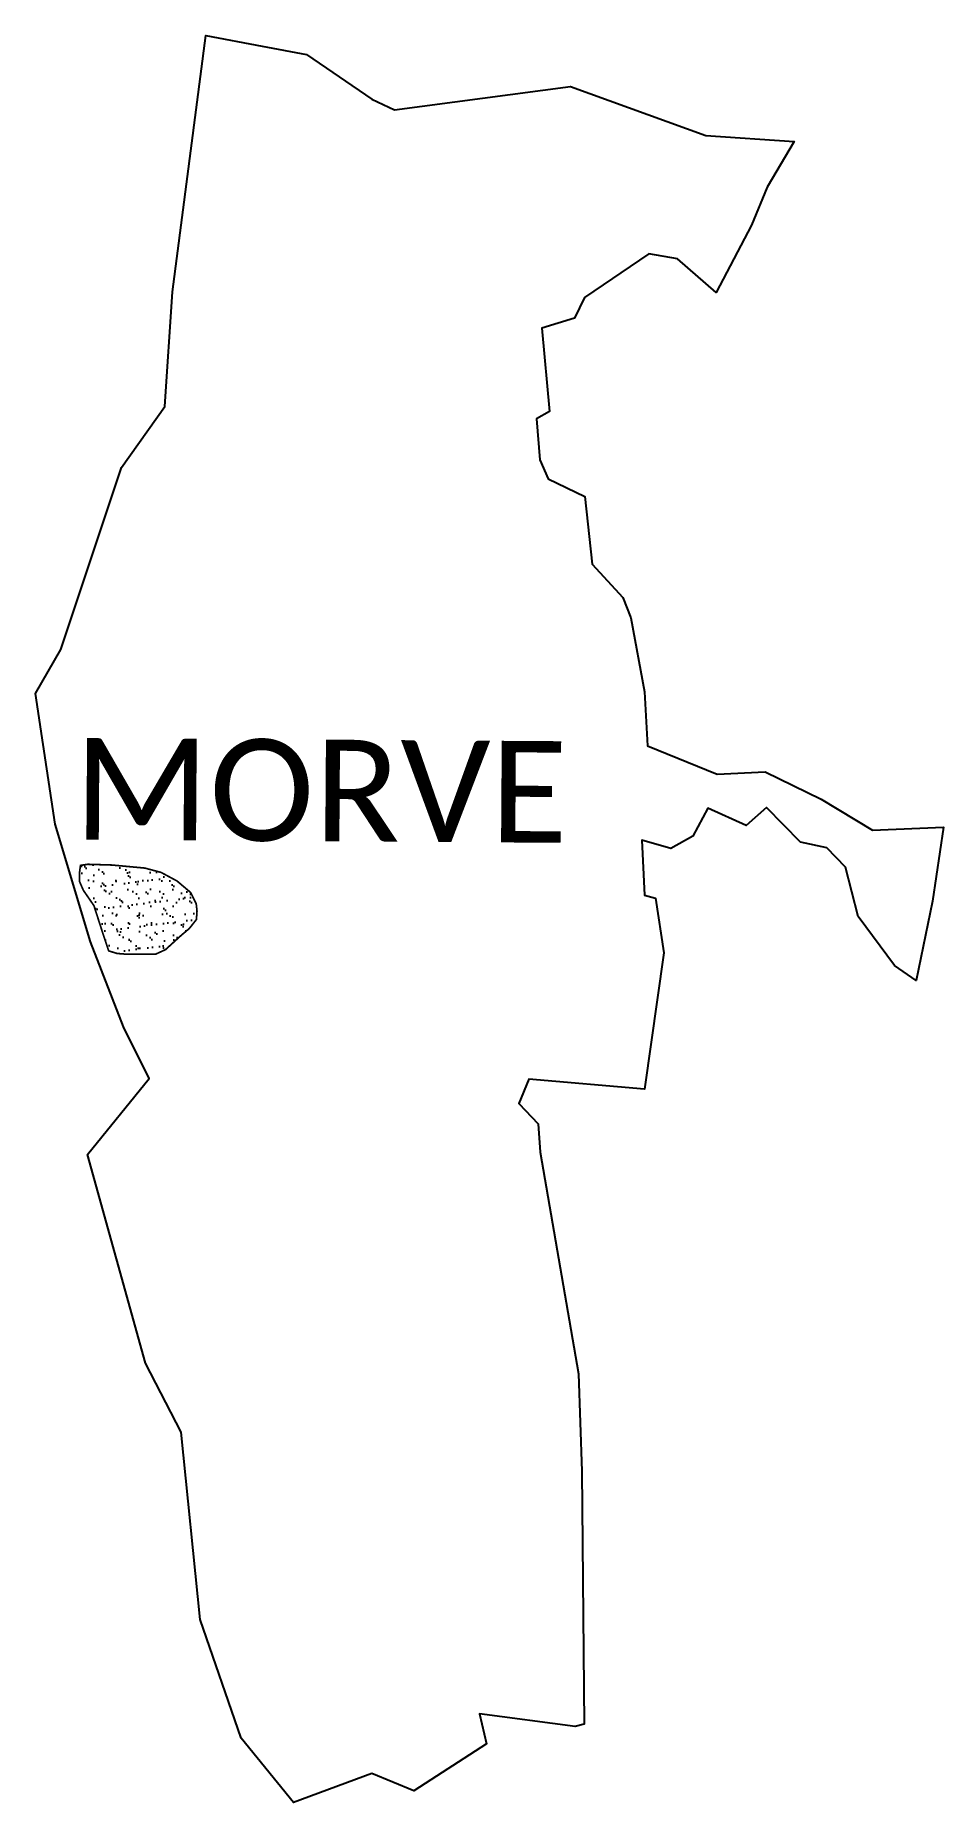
# Model space of a CAD drawing. Header units: metres. Extents: x 330219 to 331830, y 1798006 to 1801143.
import ezdxf

# ---------------------------------------------------------------- set-up
doc = ezdxf.new("R2010")
doc.units = ezdxf.units.M
doc.header["$MEASUREMENT"] = 0
for name, color, linetype in [('SAND DUNES', 42, 'Continuous'), ('village', 3, 'Continuous'), ('VILLAGE NAME', 250, 'Continuous')]:
    doc.layers.add(name, color=color, linetype=linetype)
doc.styles.get("Standard").update_dxf_attribs({"font": 'simplex.shx'})

msp = doc.modelspace()

# ---------------------------------------------------------------- hatches: boundary and pattern name
at = {"layer": 'SAND DUNES'}
h = msp.add_hatch(dxfattribs=at)
h.set_pattern_fill('AR-SAND', color=256, scale=0.606178, angle=-0.4518)
h.set_pattern_definition([(37.04817, (320030.725, 1796406.906), (-0.73592, 29.673885), [0, -23.403324, 0, -26.17477, 0, -25.02]), (7.04817, (320030.725, 1796406.906), (27.59093, 43.23613), [0, -12.62548, 0, -21.093786, 0, -8.083385]), (327.04817, (320011.787, 1796407.056), (47.94742, -0.291), [0, -7.69846, 0, -27.714463, 0, -36.18277]), (317.04817, (320011.787, 1796407.056), (46.39025, 13.14807), [0, -3.84923, 0, -18.16837, 0, -20.785847])])
h.paths.add_polyline_path([(330341.2, 1799542.3), (330323.2, 1799598.2), (330304.5, 1799625.3), (330297.6, 1799641.3), (330297.8, 1799657.7), (330299.4, 1799669.6), (330312.3, 1799671.5), (330355.2, 1799670.2), (330413.5, 1799664.8), (330442.3, 1799657.1), (330470.6, 1799641.9), (330494.9, 1799621.3), (330504.7, 1799601.3), (330506.1, 1799588.3), (330505, 1799573.4), (330492.4, 1799557.5), (330477.3, 1799544.7), (330450.2, 1799520), (330433.2, 1799512.2), (330412.3, 1799511.9), (330378.4, 1799512.1), (330364.4, 1799513.2), (330349.5, 1799517.8)])

# ---------------------------------------------------------------- linework, layer by layer
at = {"layer": 'SAND DUNES', "const_width": 3.03, "flags": 128}
msp.add_lwpolyline([(330341.2, 1799542.3), (330323.2, 1799598.2), (330304.5, 1799625.3), (330297.6, 1799641.3), (330297.8, 1799657.7), (330299.4, 1799669.6), (330312.3, 1799671.5), (330355.2, 1799670.2), (330413.5, 1799664.8), (330442.3, 1799657.1), (330470.6, 1799641.9), (330494.9, 1799621.3), (330504.7, 1799601.3), (330506.1, 1799588.3), (330505, 1799573.4), (330492.4, 1799557.5), (330477.3, 1799544.7), (330450.2, 1799520), (330433.2, 1799512.2), (330412.3, 1799511.9), (330378.4, 1799512.1), (330364.4, 1799513.2), (330349.5, 1799517.8)], close=True, dxfattribs=at)
at = {"layer": 'village', "color": 3, "true_color": 0x00ff00}
msp.add_polyline3d([(331114, 1800389.5, 0), (331129.1, 1800355.8, 0), (331194.2, 1800324.5, 0), (331207, 1800204.5, 0), (331261.2, 1800145.2, 0), (331275.3, 1800108.9, 0), (331299.6, 1799977.9, 0), (331305, 1799881.8, 0), (331428.9, 1799831.3, 0), (331513.9, 1799835.9, 0), (331613.3, 1799787.3, 0), (331704.1, 1799732.1, 0), (331830.4, 1799737.3, 0), (331810.8, 1799606.3, 0), (331781.4, 1799465.5, 0), (331743.3, 1799491.7, 0), (331678.6, 1799579.1, 0), (331656.2, 1799666.3, 0), (331623.4, 1799700.5, 0), (331576.6, 1799710.7, 0), (331516.1, 1799772.5, 0), (331480, 1799740.3, 0), (331411.9, 1799771.2, 0), (331385.4, 1799721.3, 0), (331346.3, 1799699.8, 0), (331295.1, 1799714.4, 0), (331299.9, 1799616.9, 0), (331319.4, 1799611.6, 0), (331334, 1799514.2, 0), (331299.7, 1799272.1, 0), (331094.5, 1799290, 0), (331076.7, 1799247, 0), (331111, 1799210.8, 0), (331114.6, 1799160.7, 0), (331182.9, 1798767.3, 0), (331188.8, 1798594.2, 0), (331192.7, 1798144.9, 0), (331176.7, 1798141.1, 0), (331007, 1798163.7, 0), (331019.3, 1798110.2, 0), (330890.9, 1798026.7, 0), (330816.3, 1798057.4, 0), (330677.2, 1798005.8, 0), (330584.2, 1798120.5, 0), (330511.5, 1798331.1, 0), (330477.9, 1798663.3, 0), (330414.7, 1798786.2, 0), (330312, 1799156.6, 0), (330421.5, 1799291.5, 0), (330375.5, 1799383.2, 0), (330317.1, 1799533.7, 0), (330254.6, 1799743, 0), (330233.1, 1799884, 0), (330219.4, 1799974.4, 0), (330264.3, 1800052.8, 0), (330372.3, 1800376.1, 0), (330449, 1800484, 0), (330462.6, 1800687.7, 0), (330521.6, 1801143, 0), (330621.4, 1801123.9, 0), (330700, 1801108.8, 0), (330816.1, 1801030, 0), (330856.6, 1801010.9, 0), (331168.7, 1801052.2, 0), (331408.6, 1800965.1, 0), (331565.2, 1800954.3, 0), (331517.2, 1800873.6, 0), (331489.4, 1800805.9, 0), (331426.7, 1800686.4, 0), (331358.2, 1800746.3, 0), (331307.6, 1800755, 0), (331193.6, 1800677.7, 0), (331175.5, 1800641, 0), (331118, 1800623.3, 0), (331131.5, 1800475, 0), (331108.5, 1800462.3, 0)], close=True, dxfattribs=at)

# ---------------------------------------------------------------- texts
at = {"layer": 'VILLAGE NAME', "insert": (330288.2, 1799895.8), "char_height": 180.345, "attachment_point": 1, "rotation": 359.6139}
msp.add_mtext_dynamic_manual_height_columns('{\\fCalibri|b0|i0|c0|p34;MORVE}', width=1779.605, gutter_width=901.7, heights=[0], dxfattribs=at)

doc.saveas('drawing.dxf')
